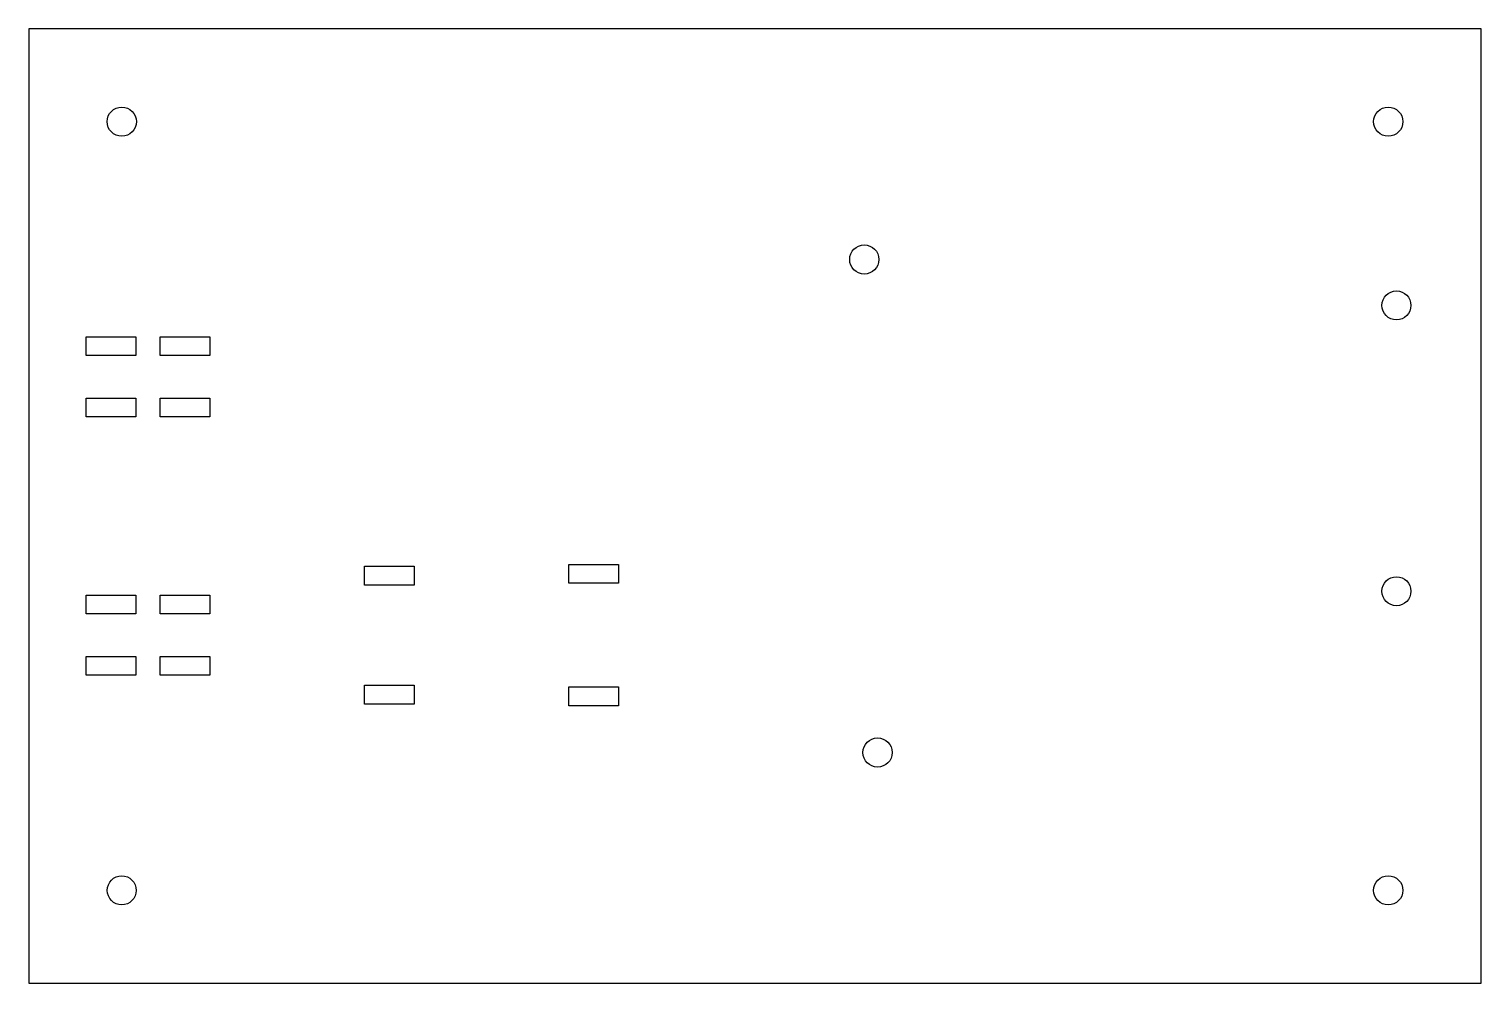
# Model space of a CAD drawing. Header units: millimetres. Extents: x -71 to 71, y -47 to 47.
import ezdxf

# ---------------------------------------------------------------- set-up
doc = ezdxf.new("R2010")
doc.units = ezdxf.units.MM
doc.layers.add('CUTOUTS', color=1, linetype='CONTINUOUS')
doc.layers.add('PERIMETER', color=5, linetype='CONTINUOUS')

msp = doc.modelspace()

# ---------------------------------------------------------------- linework, layer by layer
at = {"layer": 'CUTOUTS'}
for p, q in [((-65.48, 14.73), (-65.48, 16.58)), ((-65.48, 16.58), (-60.63, 16.58)), ((-60.63, 16.58), (-60.63, 14.73)), ((-58.23, 14.73), (-58.23, 16.58)), ((-58.23, 16.58), (-53.38, 16.58)), ((-53.38, 16.58), (-53.38, 14.73)), ((-60.63, 14.73), (-65.48, 14.73)), ((-53.38, 14.73), (-58.23, 14.73)), ((-65.48, 8.72), (-65.48, 10.57)), ((-65.48, 10.57), (-60.63, 10.57)), ((-60.63, 10.57), (-60.63, 8.72)), ((-58.23, 8.72), (-58.23, 10.57)), ((-58.23, 10.57), (-53.38, 10.57)), ((-53.38, 10.57), (-53.38, 8.72)), ((-60.63, 8.72), (-65.48, 8.72)), ((-53.38, 8.72), (-58.23, 8.72)), ((-38.23, -5.89), (-33.37, -5.89)), ((-38.23, -7.74), (-38.23, -5.89)), ((-33.37, -5.89), (-33.37, -7.74)), ((-18.23, -7.57), (-18.23, -5.72)), ((-18.23, -5.72), (-13.38, -5.72)), ((-13.38, -5.72), (-13.38, -7.57)), ((-33.37, -7.74), (-38.23, -7.74)), ((-13.38, -7.57), (-18.23, -7.57)), ((-65.48, -10.57), (-65.48, -8.72)), ((-65.48, -8.72), (-60.63, -8.72)), ((-60.63, -8.72), (-60.63, -10.57)), ((-58.23, -10.57), (-58.23, -8.72)), ((-58.23, -8.72), (-53.38, -8.72)), ((-53.38, -8.72), (-53.38, -10.57)), ((-60.63, -10.57), (-65.48, -10.57)), ((-53.38, -10.57), (-58.23, -10.57)), ((-65.48, -16.58), (-65.48, -14.73)), ((-65.48, -14.73), (-60.63, -14.73)), ((-60.63, -14.73), (-60.63, -16.58)), ((-58.23, -16.58), (-58.23, -14.73)), ((-58.23, -14.73), (-53.38, -14.73)), ((-53.38, -14.73), (-53.38, -16.58)), ((-60.63, -16.58), (-65.48, -16.58)), ((-53.38, -16.58), (-58.23, -16.58)), ((-38.23, -17.56), (-33.37, -17.56)), ((-38.23, -19.41), (-38.23, -17.56)), ((-33.37, -17.56), (-33.37, -19.41)), ((-18.23, -17.73), (-13.38, -17.73)), ((-18.23, -19.57), (-18.23, -17.73)), ((-13.38, -17.73), (-13.38, -19.57)), ((-33.37, -19.41), (-38.23, -19.41)), ((-13.38, -19.57), (-18.23, -19.57))]:
    msp.add_line(p, q, dxfattribs=at)
for centre, radius in [((-62, 37.65), 1.43), ((62, 37.65), 1.43), ((10.7, 24.15), 1.43), ((62.8, 19.65), 1.42), ((62.8, -8.35), 1.42), ((12, -24.15), 1.43), ((-62, -37.65), 1.42), ((62, -37.65), 1.43)]:
    msp.add_circle(centre, radius, dxfattribs=at)
at = {"layer": 'PERIMETER'}
for p, q in [((-71.08, 46.73), (-71.08, -46.73)), ((71.08, 46.73), (-71.08, 46.73)), ((71.08, -46.73), (71.08, 46.73)), ((-71.08, -46.73), (71.08, -46.73))]:
    msp.add_line(p, q, dxfattribs=at)

doc.saveas('drawing.dxf')
